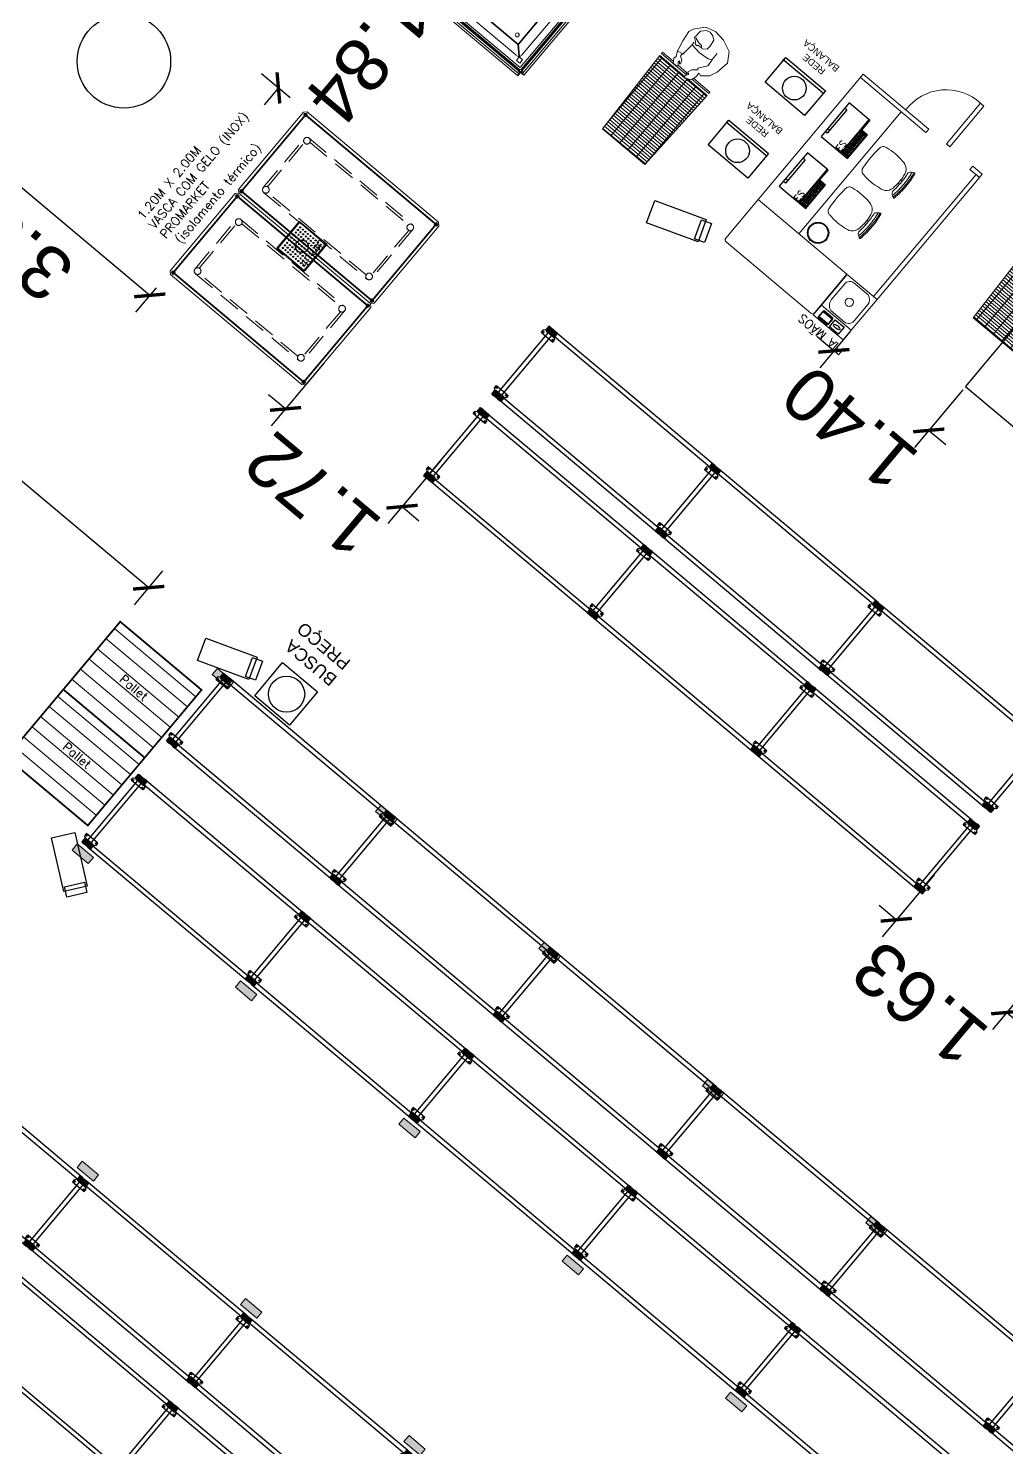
# Model space of a CAD drawing. Header units: metres. Extents: x 822482 to 822767, y 9662202 to 9662512.
# Drawn here: x 822646.23 to 822657.28, y 9662423.04 to 9662439.08 of the extents above; entities that cross this region are included whole.
import ezdxf
from ezdxf.enums import TextEntityAlignment as Align

# ---------------------------------------------------------------- set-up
doc = ezdxf.new("R2010")
doc.units = ezdxf.units.M
doc.linetypes.add('20006_ARQ_1000_3PV$0$CACHE', pattern=[0.375, 0.25, -0.125])
doc.linetypes.add('20006_ARQ_1000_3PV$0$CRF-EPL-L-ARQ-PE-BASE TÉRREO-R08$0$XREF - Ampliações.$0$PA-VAL-BASE-TER$0$HIDDEN', pattern=[9.525, 6.35, -3.175])
for name, color, linetype, lineweight in [('#ARQ_MOB', 250, 'Continuous', 0), ('20006_ARQ_1400_3PV$0$ELETRICA', 130, 'Continuous', 0), ('20006_ARQ_1400_3PV$0$I-PONTO-ELE', 114, 'Continuous', 0), ('ARQ_NE_MOBILIÁRIOS', 251, 'Continuous', 0), ('ARQ_NE_PORTAPALLETS', 251, 'Continuous', 0)]:
    doc.layers.add(name, color=color, linetype=linetype, lineweight=lineweight)
for name, color, linetype in [('#ARQ_TEXTO', 8, 'Continuous'), ('20006_ARQ_1000_3PV$0$ARQ-SAN', 9, 'Continuous'), ('APRESENTAÇÃO PRÓMARKET', 7, 'Continuous'), ('ARQ_NE_EQUIPAMENTOS', 7, 'Continuous'), ('wbc_gond_planta', 7, 'Continuous')]:
    doc.layers.add(name, color=color, linetype=linetype)
doc.layers.add('ARQ_NE_COTAS', color=7, linetype='Continuous', true_color=0x000000)
doc.layers.add('ARQ_NE_GRELHAS', color=7, linetype='Continuous', true_color=0x0032c7)
doc.styles.add('20006_ARQ_1400_3PV$0$ROMANS', font='romans.shx')
doc.styles.add('Arial', font='arial.ttf', dxfattribs={"height": 0.6})
doc.styles.add('ROMANS', font='romans', dxfattribs={"height": 0.2})
doc.styles.get("Standard").update_dxf_attribs({"font": 'arial.ttf'})
doc.dimstyles.new('1-300', dxfattribs={"dimtxt": 0.6, "dimasz": 0.25, "dimexe": 0.25, "dimexo": 0.25, "dimgap": 0.25, "dimtad": 1, "dimzin": 4, "dimdsep": 46, "dimtxsty": 'Arial', "dimblk": 'ARCHTICK', "dimcen": 0.25, "dimclrd": 256, "dimclre": 256, "dimclrt": 256, "dimadec": 0, "dimazin": 0, "dimtfac": 0.066667, "dimtix": 1, "dimtofl": 0, "dimtmove": 0, "dimatfit": 3, "dimldrblk": 'ARCHTICK', "dimfxl": 0.25, "dimtvp": 1, "dimtolj": 1, "dimtzin": 0, "dimarcsym": 0})

# ---------------------------------------------------------------- blocks, each defined once
blk = doc.blocks.new('100100T11R230100')
at = {"layer": 'wbc_gond_planta'}
for points in [[(3, -1), (3, 0), (0, 0), (0, -6), (11, -6), (11, 0), (8, 0), (8, -1)], [(244, -1), (244, 0), (241, 0), (241, -6), (252, -6), (252, 0), (249, 0), (249, -1)], [(8, -99), (8, -100), (11, -100), (11, -94), (0, -94), (0, -100), (3, -100), (3, -99)], [(249, -99), (249, -100), (252, -100), (252, -94), (241, -94), (241, -100), (244, -100), (244, -99)]]:
    blk.add_hatch(color=8, dxfattribs=at).paths.add_polyline_path(points)
at = {"layer": 'wbc_gond_planta', "color": 8, "linetype": 'Continuous'}
for p, q in [((-1, 0), (12, 0)), ((-1, -6), (-1, 0)), ((12, 0), (12, -6)), ((240, 0), (253, 0)), ((240, -6), (240, 0)), ((253, 0), (253, -6)), ((-3.1, -7.2), (-1, -6)), ((-3.1, -10.7), (-3.1, -7.2)), ((14.1, -10.7), (-3.1, -10.7)), ((12, -6), (14.1, -7.2)), ((14.1, -7.2), (14.1, -10.7)), ((237.9, -7.2), (240, -6)), ((237.9, -10.7), (237.9, -7.2)), ((255.1, -10.7), (237.9, -10.7)), ((253, -6), (255.1, -7.2)), ((255.1, -7.2), (255.1, -10.7)), ((14.1, -89.3), (-3.1, -89.3)), ((-3.1, -89.3), (-3.1, -92.8)), ((-3.1, -92.8), (-1, -94)), ((-1, -94), (-1, -100)), ((12, -94), (14.1, -92.8)), ((12, -100), (12, -94)), ((14.1, -92.8), (14.1, -89.3)), ((255.1, -89.3), (237.9, -89.3)), ((237.9, -89.3), (237.9, -92.8)), ((237.9, -92.8), (240, -94)), ((240, -94), (240, -100)), ((253, -94), (255.1, -92.8)), ((253, -100), (253, -94)), ((255.1, -92.8), (255.1, -89.3)), ((-1, -100), (12, -100)), ((240, -100), (253, -100))]:
    blk.add_line(p, q, dxfattribs=at)
at = {"layer": 'wbc_gond_planta', "color": 8}
for p, q in [((3, 0), (0, 0)), ((0, 0), (0, -6)), ((3, -1), (3, 0)), ((8, 0), (8, -1)), ((8, 0), (11, 0)), ((11, 0), (241, 0)), ((11, 0), (11, -6)), ((244, 0), (241, 0)), ((241, 0), (241, -6)), ((244, -1), (244, 0)), ((249, 0), (249, -1)), ((249, 0), (252, 0)), ((252, 0), (252, -6)), ((11, -6), (0, -6)), ((8, -1), (3, -1)), ((3, -94), (3, -6)), ((8, -94), (8, -6)), ((11, -5), (241, -5)), ((252, -6), (241, -6)), ((249, -1), (244, -1)), ((244, -94), (244, -6)), ((249, -94), (249, -6)), ((0, -100), (0, -94)), ((11, -94), (0, -94)), ((11, -100), (11, -94)), ((11, -95), (241, -95)), ((241, -100), (241, -94)), ((252, -94), (241, -94)), ((252, -100), (252, -94)), ((3, -100), (0, -100)), ((8, -99), (3, -99)), ((3, -99), (3, -100)), ((8, -100), (8, -99)), ((8, -100), (11, -100)), ((11, -100), (241, -100)), ((244, -100), (241, -100)), ((249, -99), (244, -99)), ((244, -99), (244, -100)), ((249, -100), (249, -99)), ((249, -100), (252, -100))]:
    blk.add_line(p, q, dxfattribs=at)
for points in [[(3, -1), (3, 0), (0, 0), (0, -6), (11, -6), (11, 0), (8, 0), (8, -1)], [(244, -1), (244, 0), (241, 0), (241, -6), (252, -6), (252, 0), (249, 0), (249, -1)], [(8, -99), (8, -100), (11, -100), (11, -94), (0, -94), (0, -100), (3, -100), (3, -99)], [(249, -99), (249, -100), (252, -100), (252, -94), (241, -94), (241, -100), (244, -100), (244, -99)]]:
    blk.add_lwpolyline(points, close=True, dxfattribs=at)
for centre in [(-1.4, -9), (12.4, -9), (239.6, -9), (253.4, -9), (-1.4, -91), (12.4, -91), (239.6, -91), (253.4, -91)]:
    blk.add_circle(centre, 0.7, dxfattribs=at)
blk = doc.blocks.new('protetor')
blk.add_hatch(color=8).paths.add_polyline_path([(-3.5, -5), (-3.5, -14), (20.5, -14), (20.5, -5)])
at = {"color": 8}
blk.add_lwpolyline([(-3.5, -5), (-3.5, -14), (20.5, -14), (20.5, -5)], close=True, dxfattribs=at)
blk = doc.blocks.new('Pallet')
at = {"layer": '20006_ARQ_1400_3PV$0$ELETRICA', "true_color": 0xe3e3e3}
h = blk.add_hatch(dxfattribs=at)
h.set_pattern_fill('ANGLE', color=254, scale=100, angle=270)
h.set_pattern_definition([(270, (-6260213.56, 2250736.6), (698.5, -1e-13), [508, -190.5]), (0, (-6260213.56, 2250736.6), (2e-13, 698.5), [508, -190.5])])
h.paths.add_polyline_path([(38752, -4411.7), (38752, -4291.7), (38632, -4291.7), (38632, -4411.7)])
at = {"layer": '#ARQ_MOB', "transparency": 33554687, "const_width": 2}
blk.add_lwpolyline([(38575.3, -4328.3), (38455.3, -4328.3), (38455.3, -4428.3), (38575.3, -4428.3)], close=True, dxfattribs=at)
for points in [[(38575.3, -4328.3), (38455.3, -4328.3), (38455.3, -4328.3), (38575.3, -4328.3), (38575.3, -4330.8)], [(38575.3, -4338.3), (38455.3, -4338.3), (38455.3, -4353.3), (38575.3, -4353.3), (38575.3, -4338.3)], [(38575.3, -4353.3), (38455.3, -4353.3), (38455.3, -4368.3), (38575.3, -4368.3), (38575.3, -4353.3)], [(38575.3, -4368.3), (38455.3, -4368.3), (38455.3, -4383.3), (38575.3, -4383.3), (38575.3, -4368.3)], [(38575.3, -4383.3), (38455.3, -4383.3), (38455.3, -4398.3), (38575.3, -4398.3), (38575.3, -4383.3)], [(38575.3, -4398.3), (38455.3, -4398.3), (38455.3, -4413.3), (38575.3, -4413.3), (38575.3, -4398.3)], [(38575.3, -4413.3), (38455.3, -4413.3), (38455.3, -4428.3), (38575.3, -4428.3), (38575.3, -4413.3)]]:
    blk.add_lwpolyline(points)
at = {"layer": '#ARQ_TEXTO', "insert": (38515, -4375.5), "char_height": 10, "width": 346, "attachment_point": 5, "style": 'ROMANS'}
blk.add_mtext('Pallet', dxfattribs=at)
blk = doc.blocks.new('20006_ARQ_1400_3PV$0$20006_ARQ_1400_3PV$0$CRF-PINHE-BASE-HIPERMERCADO-(2SUBSOLO)-LAY$0$A$C23750C89')
at = {"transparency": 33554687}
h = blk.add_hatch(dxfattribs=at)
h.set_pattern_fill('GRATE', color=256, angle=180, style=0)
h.set_pattern_definition([(180, (1420.650476, 675.926916), (-4e-18, -0.03125), []), (270, (1420.65048, 675.92692), (0.125, -2e-17), [])])
h.paths.add_polyline_path([(0.7, 1.051), (0.408, 1.051), (0.383, 1.039), (0.366, 1.051), (0, 1.051), (0.038, 0), (0.662, 0)])
for p, q in [((0.188, 1.629), (0.097, 1.523)), ((0.307, 1.663), (0.188, 1.629)), ((0.44, 1.645), (0.307, 1.663)), ((0.571, 1.591), (0.44, 1.645)), ((0.097, 1.523), (0.077, 1.471)), ((0.077, 1.471), (0.091, 1.346)), ((0.644, 1.477), (0.571, 1.591)), ((0.618, 1.325), (0.644, 1.477)), ((0.091, 1.346), (0.114, 1.25)), ((0.195, 1.262), (0.202, 1.38)), ((0.202, 1.38), (0.325, 1.362)), ((0.325, 1.362), (0.445, 1.375)), ((0.493, 1.311), (0.421, 1.217)), ((0.445, 1.375), (0.484, 1.396)), ((0.484, 1.396), (0.493, 1.311)), ((0.577, 1.236), (0.618, 1.325)), ((0.114, 1.25), (0.119, 1.219)), ((0.119, 1.219), (0.149, 1.163)), ((0.149, 1.163), (0.139, 1.131)), ((0.139, 1.131), (0.17, 1.082)), ((0.18, 1.231), (0.192, 1.232)), ((0.185, 1.198), (0.18, 1.231)), ((0.223, 1.171), (0.185, 1.198)), ((0.189, 1.261), (0.195, 1.262)), ((0.192, 1.232), (0.189, 1.261)), ((0.205, 1.128), (0.21, 1.149)), ((0.231, 1.098), (0.205, 1.128)), ((0.21, 1.149), (0.231, 1.124)), ((0.242, 1.13), (0.223, 1.171)), ((0.231, 1.124), (0.242, 1.13)), ((0.384, 1.16), (0.353, 1.093)), ((0.433, 1.204), (0.384, 1.16)), ((0.421, 1.217), (0.433, 1.204)), ((0.447, 1.069), (0.467, 1.125)), ((0.467, 1.125), (0.471, 1.185)), ((0.471, 1.185), (0.5, 1.17)), ((0.5, 1.17), (0.577, 1.236)), ((0, 1.08), (0, 1.1)), ((0.159, 1.1), (0, 1.1)), ((0.004, 1.1), (0, 1.1)), ((0.377, 1.08), (0, 1.08)), ((0, 1.051), (0.038, 0)), ((0.366, 1.051), (0, 1.051)), ((0.17, 1.082), (0.221, 1.084)), ((0.221, 1.084), (0.231, 1.098)), ((0.356, 1.1), (0.229, 1.1)), ((0.353, 1.093), (0.366, 1.088)), ((0.386, 1.095), (0.362, 1.054)), ((0.362, 1.054), (0.383, 1.039)), ((0.366, 1.088), (0.375, 1.112)), ((0.383, 1.1), (0.371, 1.1)), ((0.375, 1.112), (0.386, 1.095)), ((0.383, 1.039), (0.447, 1.069)), ((0.7, 1.051), (0.408, 1.051)), ((0.7, 1.08), (0.451, 1.08)), ((0.7, 1.1), (0.458, 1.1)), ((0.7, 1.051), (0.662, 0)), ((0.7, 1.08), (0.7, 1.1)), ((0.662, 0), (0.038, 0)), ((0.356, 0), (0.229, 0))]:
    blk.add_line(p, q, dxfattribs=at)
for points in [[(0.183, 1.467), (0.245, 1.445), (0.29, 1.44), (0.301, 1.426), (0.317, 1.414), (0.364, 1.452), (0.368, 1.497), (0.357, 1.575), (0.318, 1.608), (0.268, 1.619), (0.221, 1.608), (0.177, 1.557), (0.17, 1.462), (0.206, 1.433), (0.221, 1.41), (0.246, 1.404), (0.262, 1.421), (0.296, 1.419)], [(0.483, 1.397), (0.482, 1.484)], [(0.204, 1.381), (0.199, 1.414)], [(0.18, 1.231), (0.116, 1.217)]]:
    blk.add_lwpolyline(points, dxfattribs=at)
blk = doc.blocks.new('*U478')
at = {"layer": 'APRESENTAÇÃO PRÓMARKET', "color": 8}
blk.add_lwpolyline([(300, 55), (300, 75), (-300, 75), (-300, 55), (-300, -55), (-300, -75), (300, -75), (300, -55)], close=True, dxfattribs=at)
at = {"layer": 'APRESENTAÇÃO PRÓMARKET', "color": 8, "const_width": 2.27}
for points in [[(-180, 72), (-180, 12.5)], [(-140, 72), (-140, 12.5)], [(-100, 72), (-100, 12.5)], [(-50, 71.5), (-50, 12.5)], [(50, 72), (50, 12.5)], [(100, 72), (100, 12.5)], [(140, 72), (140, 12.5)], [(-180, -12.5), (-180, -72)], [(-140, -12.5), (-140, -72)], [(-100, -12.5), (-100, -72)], [(-50, -12.5), (-50, -72)], [(50, -12.5), (50, -72)], [(100, -12.5), (100, -72)], [(140, -12.5), (140, -72)]]:
    blk.add_lwpolyline(points, dxfattribs=at)
blk = doc.blocks.new('20006_ARQ_1000_3PV$0$GRELHA 40x40 (BARRA CHATA)')
for points in [[(6.709, -10.21), (7.109, -10.21), (7.109, -10.61), (6.709, -10.61)], [(7.103, -10.604), (6.716, -10.604), (6.716, -10.216), (7.103, -10.216)]]:
    blk.add_lwpolyline(points, close=True)
for centre in [(6.757, -10.258), (6.795, -10.258), (6.833, -10.258), (6.871, -10.258), (6.909, -10.258), (6.947, -10.258), (6.985, -10.258), (7.023, -10.258), (7.062, -10.258), (6.757, -10.296), (6.757, -10.334), (6.757, -10.372), (6.757, -10.41), (6.795, -10.296), (6.795, -10.334), (6.795, -10.372), (6.795, -10.41), (6.833, -10.296), (6.833, -10.334), (6.833, -10.372), (6.833, -10.41), (6.871, -10.296), (6.871, -10.334), (6.871, -10.372), (6.871, -10.41), (6.909, -10.296), (6.909, -10.334), (6.909, -10.372), (6.909, -10.41), (6.947, -10.296), (6.947, -10.334), (6.947, -10.372), (6.947, -10.41), (6.985, -10.296), (6.985, -10.334), (6.985, -10.372), (6.985, -10.41), (7.023, -10.296), (7.023, -10.334), (7.023, -10.372), (7.023, -10.41), (7.062, -10.296), (7.062, -10.334), (7.062, -10.372), (7.062, -10.41), (6.757, -10.448), (6.757, -10.486), (6.757, -10.524), (6.757, -10.562), (6.795, -10.448), (6.795, -10.486), (6.795, -10.524), (6.795, -10.562), (6.833, -10.448), (6.833, -10.486), (6.833, -10.524), (6.833, -10.562), (6.871, -10.448), (6.871, -10.486), (6.871, -10.524), (6.871, -10.562), (6.909, -10.448), (6.909, -10.486), (6.909, -10.524), (6.909, -10.562), (6.947, -10.448), (6.947, -10.486), (6.947, -10.524), (6.947, -10.562), (6.985, -10.448), (6.985, -10.486), (6.985, -10.524), (6.985, -10.562), (7.023, -10.448), (7.023, -10.486), (7.023, -10.524), (7.023, -10.562), (7.062, -10.448), (7.062, -10.486), (7.062, -10.524), (7.062, -10.562)]:
    blk.add_circle(centre, 0.00619)
at = {"linetype": '20006_ARQ_1000_3PV$0$CRF-EPL-L-ARQ-PE-BASE TÉRREO-R08$0$XREF - Ampliações.$0$PA-VAL-BASE-TER$0$HIDDEN', "ltscale": 0.5}
blk.add_circle((6.909, -10.41), 0.0714, dxfattribs=at)
blk = doc.blocks.new('MESA ROTISERRIE')
at = {"layer": '#ARQ_MOB', "transparency": 33554687, "elevation": 1469801.824}
for points in [[(128.148, 227.332), (128.148, 227.326), (128.197, 227.326), (128.197, 227.332)], [(128.149, 227.326), (128.149, 226.153), (128.172, 226.153), (128.172, 227.326)], [(128.19, 227.302), (128.197, 227.302), (128.197, 227.326), (128.19, 227.326)], [(128.197, 227.381), (128.203, 227.381), (128.203, 227.332), (128.197, 227.332)], [(128.197, 227.332), (129.382, 227.332), (129.382, 226.147), (128.197, 226.147)], [(128.203, 227.38), (129.375, 227.38), (129.375, 227.356), (128.203, 227.356)], [(128.227, 227.339), (128.227, 227.332), (128.203, 227.332), (128.203, 227.339)], [(128.237, 227.292), (129.342, 227.292), (129.342, 226.187), (128.237, 226.187)], [(129.351, 227.339), (129.351, 227.332), (129.375, 227.332), (129.375, 227.339)], [(129.382, 227.381), (129.375, 227.381), (129.375, 227.332), (129.382, 227.332)], [(129.43, 227.332), (129.43, 227.326), (129.382, 227.326), (129.382, 227.332)], [(129.388, 227.302), (129.382, 227.302), (129.382, 227.326), (129.388, 227.326)], [(129.429, 226.153), (129.429, 227.326), (129.406, 227.326), (129.406, 226.153)], [(128.424, 227.107), (129.157, 227.107), (129.157, 226.374), (128.424, 226.374)], [(128.789, 226.789), (128.839, 226.74), (128.789, 226.69), (128.74, 226.74)], [(128.19, 226.178), (128.197, 226.178), (128.197, 226.153), (128.19, 226.153)], [(128.272, 226.222), (128.322, 226.222), (128.322, 226.272), (128.272, 226.272)], [(129.307, 226.222), (129.257, 226.222), (129.257, 226.272), (129.307, 226.272)], [(129.388, 226.178), (129.382, 226.178), (129.382, 226.153), (129.388, 226.153)], [(128.148, 226.147), (128.148, 226.153), (128.197, 226.153), (128.197, 226.147)], [(128.197, 226.099), (128.203, 226.099), (128.203, 226.147), (128.197, 226.147)], [(128.227, 226.141), (128.227, 226.147), (128.203, 226.147), (128.203, 226.141)], [(128.203, 226.1), (129.375, 226.1), (129.375, 226.123), (128.203, 226.123)], [(129.351, 226.141), (129.351, 226.147), (129.375, 226.147), (129.375, 226.141)], [(129.382, 226.099), (129.375, 226.099), (129.375, 226.147), (129.382, 226.147)], [(129.43, 226.147), (129.43, 226.153), (129.382, 226.153), (129.382, 226.147)]]:
    blk.add_lwpolyline(points, close=True, dxfattribs=at)
for points in [[(128.224, 227.317, 1), (128.199, 227.317, 1)], [(129.354, 227.317, -1), (129.379, 227.317, -1)], [(128.324, 226.28, -0.421845), (128.32, 226.281, -0.075976), (128.318, 226.286, -0.065799), (128.314, 226.318), (128.314, 227.163, -0.065799), (128.318, 227.196, -0.075976), (128.32, 227.201, -0.477), (128.325, 227.201), (128.419, 227.107), (128.419, 226.74), (128.419, 226.374)], [(129.251, 227.207, 0.421845), (129.25, 227.211, 0.075976), (129.245, 227.213, 0.065799), (129.213, 227.217), (128.368, 227.217, 0.065799), (128.335, 227.213, 0.075976), (128.33, 227.211, 0.477), (128.33, 227.206), (128.424, 227.112), (128.791, 227.112), (129.157, 227.112)], [(129.256, 227.201, -0.421845), (129.26, 227.201, -0.075976), (129.262, 227.196, -0.065799), (129.267, 227.163), (129.267, 226.318, -0.065799), (129.262, 226.286, -0.075976), (129.26, 226.281, -0.477), (129.256, 226.281), (129.162, 226.374), (129.162, 226.742), (129.162, 227.107)], [(128.33, 226.275, 0.421845), (128.33, 226.271, 0.075976), (128.335, 226.269, 0.065799), (128.368, 226.264), (129.213, 226.264, 0.065799), (129.245, 226.269, 0.075976), (129.25, 226.271, 0.477), (129.25, 226.275), (129.157, 226.369), (128.789, 226.369), (128.424, 226.369)], [(128.224, 226.162, -1), (128.199, 226.162, -1)], [(129.354, 226.162, 1), (129.379, 226.162, 1)]]:
    blk.add_lwpolyline(points, format="xyb", close=True, dxfattribs=at)
at = {"layer": '#ARQ_MOB', "transparency": 33554687, "const_width": 0.02, "elevation": 1469801.824}
for points in [[(128.212, 227.301), (128.212, 226.178)], [(128.228, 227.317), (129.351, 227.317)], [(129.367, 226.178), (129.367, 227.301)], [(129.35, 226.162), (128.227, 226.162)]]:
    blk.add_lwpolyline(points, dxfattribs=at)
at = {"layer": '#ARQ_MOB', "transparency": 33554687, "elevation": 1469801.824}
for points in [[(128.327, 227.202, -0.239273), (128.33, 227.201), (128.424, 227.107), (128.424, 226.74), (128.424, 226.374), (128.33, 226.28, -0.175841), (128.328, 226.28), (128.322, 226.28)], [(128.329, 227.204, 0.239273), (128.33, 227.201), (128.424, 227.107), (128.791, 227.107), (129.157, 227.107), (129.251, 227.201, 0.175841), (129.251, 227.203), (129.251, 227.209)], [(129.253, 226.28, -0.239273), (129.25, 226.281), (129.157, 226.374), (129.157, 226.742), (129.157, 227.107), (129.251, 227.201, -0.175841), (129.253, 227.202), (129.258, 227.202)], [(129.251, 226.278, 0.239273), (129.25, 226.281), (129.157, 226.374), (128.789, 226.374), (128.424, 226.374), (128.33, 226.28, 0.175841), (128.329, 226.278), (128.329, 226.273)]]:
    blk.add_lwpolyline(points, format="xyb", dxfattribs=at)
for points in [[(128.419, 227.107), (128.424, 227.107)], [(128.424, 227.112), (128.424, 227.107)], [(129.157, 227.112), (129.157, 227.107)], [(129.157, 227.107), (129.162, 227.107)], [(128.419, 226.374), (128.424, 226.374)], [(128.424, 226.369), (128.424, 226.374)], [(129.162, 226.374), (129.157, 226.374)], [(129.157, 226.369), (129.157, 226.374)]]:
    blk.add_lwpolyline(points, dxfattribs=at)
at = {"layer": '#ARQ_MOB', "transparency": 33554687}
for centre in [(128.499, 227.03, 1469801.824), (128.789, 227.034, 1469801.824), (129.083, 227.03, 1469801.824), (128.499, 226.74, 1469801.824), (129.083, 226.74, 1469801.824), (128.499, 226.45, 1469801.824), (128.789, 226.45, 1469801.824), (129.083, 226.45, 1469801.824)]:
    blk.add_circle(centre, 0.0225, dxfattribs=at)
blk = doc.blocks.new('vasca de gelo')
at = {"layer": '#ARQ_MOB', "transparency": 33554687}
h = blk.add_hatch(color=256, dxfattribs=at)
h.dxf.hatch_style = 1
edge = h.paths.add_edge_path()
edge.add_arc((131.485, 232.064), 0.02, 90, 450)
h = blk.add_hatch(color=256, dxfattribs=at)
h.dxf.hatch_style = 1
edge = h.paths.add_edge_path()
edge.add_arc((132.611, 232.064), 0.02, 90, 450)
h = blk.add_hatch(color=256, dxfattribs=at)
h.dxf.hatch_style = 1
edge = h.paths.add_edge_path()
edge.add_arc((131.485, 230.139), 0.02, 90, 450)
h = blk.add_hatch(color=256, dxfattribs=at)
h.dxf.hatch_style = 1
edge = h.paths.add_edge_path()
edge.add_arc((132.611, 230.139), 0.02, 90, 450)
at = {"layer": '#ARQ_MOB', "transparency": 33554687, "elevation": 1469801.824}
blk.add_lwpolyline([(131.448, 230.132), (131.448, 232.072), (131.478, 232.102), (132.618, 232.102), (132.648, 232.072), (132.648, 230.132), (132.618, 230.102), (131.478, 230.102)], close=True, dxfattribs=at)
at = {"layer": '#ARQ_MOB', "transparency": 33554687, "const_width": 0.02, "elevation": 1469801.824}
blk.add_lwpolyline([(131.485, 232.064), (132.611, 232.064), (132.611, 230.139), (131.485, 230.139)], close=True, dxfattribs=at)
at = {"layer": '#ARQ_MOB', "linetype": '20006_ARQ_1000_3PV$0$CACHE', "transparency": 33554687, "elevation": 1469801.824}
for points in [[(131.636, 231.864), (131.636, 230.34)], [(131.666, 230.377), (131.666, 231.826)], [(131.675, 231.902), (132.398, 231.902)], [(131.712, 231.872), (132.361, 231.872)], [(132.406, 231.826), (132.406, 230.377)], [(132.436, 231.864), (132.436, 230.34)], [(132.361, 230.332), (131.712, 230.332)], [(132.398, 230.302), (131.675, 230.302)]]:
    blk.add_lwpolyline(points, dxfattribs=at)
at = {"layer": '#ARQ_MOB', "transparency": 33554687}
for centre in [(131.485, 232.064, 1469801.824), (132.611, 232.064, 1469801.824), (131.485, 230.139, 1469801.824), (132.611, 230.139, 1469801.824)]:
    blk.add_circle(centre, 0.02, dxfattribs=at)
at = {"layer": '#ARQ_MOB', "linetype": '20006_ARQ_1000_3PV$0$CACHE', "transparency": 33554687}
for centre in [(131.675, 231.864, 1469801.824), (132.398, 231.864, 1469801.824), (131.675, 230.34, 1469801.824), (132.398, 230.34, 1469801.824)]:
    blk.add_circle(centre, 0.0381, dxfattribs=at)
blk = doc.blocks.new('ESTRUTURA INOX 03')
at = {"transparency": 33554687}
for p, q in [((223.871, 283.347, 295153.97), (223.871, 280.003, 295153.97)), ((223.896, 283.372, 295153.97), (226.041, 283.372, 295153.97)), ((223.921, 283.31, 295153.97), (223.921, 280.038, 295153.97)), ((223.933, 283.322, 295153.97), (226.007, 283.322, 295153.97)), ((226.017, 283.31, 295153.97), (226.017, 280.038, 295153.97)), ((226.067, 280.003, 295153.97), (226.067, 283.347, 295153.97)), ((223.896, 279.978, 295153.97), (226.041, 279.978, 295153.97)), ((226.007, 280.028, 295153.97), (223.933, 280.028, 295153.97))]:
    blk.add_line(p, q, dxfattribs=at)
at = {"transparency": 33554687, "elevation": 295153.97}
for points in [[(223.921, 280.038, 0.413385), (223.931, 280.028, -0.413385)], [(226.017, 280.038, -0.413385), (226.007, 280.028, 0.413385)]]:
    blk.add_lwpolyline(points, format="xyb", close=True, dxfattribs=at)
at = {"transparency": 33554687}
for centre, radius, start, end in [((223.896, 283.347), 0.045, 33.749, 236.251), ((223.896, 283.347), 0.045, 33.749, 236.251), ((223.896, 283.347, 295153.97), 0.0258, 91.2883, 178.3102), ((223.896, 283.347, 295153.97), 0.045, 303.749, 326.251), ((223.931, 283.312, 295153.97), 0.01, 90.0811, 179.9189), ((223.931, 283.312, 295153.97), 0.01, 90.0811, 179.9189), ((226.042, 283.347), 0.045, 303.749, 146.251), ((226.042, 283.347), 0.045, 303.749, 146.251), ((226.042, 283.347, 295153.97), 0.045, 213.749, 236.251), ((226.007, 283.312, 295153.97), 0.01, 0.0811, 89.9189), ((226.007, 283.312, 295153.97), 0.01, 0.0811, 89.9189), ((226.041, 283.347, 295153.97), 0.0258, 1.6898, 88.7117), ((223.896, 280.003), 0.045, 123.749, 326.251), ((223.896, 280.004, 295153.97), 0.0258, 181.6898, 268.7117), ((223.896, 280.003, 295153.97), 0.045, 33.749, 56.251), ((226.042, 280.003, 295153.97), 0.045, 123.749, 146.251), ((226.042, 280.003), 0.045, 213.749, 56.251), ((226.041, 280.004, 295153.97), 0.0258, 271.2883, 358.3102)]:
    blk.add_arc(centre, radius, start, end, dxfattribs=at)
blk = doc.blocks.new('GRELHAS')
at = {"layer": 'ARQ_NE_GRELHAS', "transparency": 33554687}
blk.add_blockref('20006_ARQ_1000_3PV$0$GRELHA 40x40 (BARRA CHATA)', (721.431, -110.179, -1469801.824), dxfattribs=at)
blk = doc.blocks.new('_ARCHTICK')
at = {"color": 0, "linetype": 'ByBlock', "const_width": 0.15}
blk.add_lwpolyline([(-0.5, -0.5), (0.5, 0.5)], dxfattribs=at)
blk = doc.blocks.new('*D502')
at = {"layer": 'ARQ_NE_COTAS', "lineweight": -2, "transparency": 16777216}
for p, q in [((351.733, -240.095), (351.733, -239.18)), ((353.363, -240.095), (353.363, -239.18)), ((351.733, -239.43), (351.483, -239.43)), ((353.363, -239.43), (353.613, -239.43))]:
    blk.add_line(p, q, dxfattribs=at)
at = {"layer": 'Defpoints', "color": 0, "transparency": 16777216}
for p in [(353.363, -239.43), (351.733, -240.345), (353.363, -240.345)]:
    blk.add_point(p, dxfattribs=at)
at = {"layer": 'ARQ_NE_COTAS', "lineweight": -2, "transparency": 16777216, "xscale": 0.25, "yscale": 0.25, "zscale": 0.25}
blk.add_blockref('_ARCHTICK', (351.733, -239.43), dxfattribs=at)
at = {"layer": 'ARQ_NE_COTAS', "lineweight": -2, "transparency": 16777216, "xscale": 0.25, "yscale": 0.25, "zscale": 0.25, "rotation": 180}
blk.add_blockref('_ARCHTICK', (353.363, -239.43), dxfattribs=at)
at = {"layer": 'ARQ_NE_COTAS', "transparency": 16777216, "insert": (352.548, -238.873), "char_height": 0.6, "attachment_point": 5, "style": 'Arial'}
blk.add_mtext('\\A1;1.63', dxfattribs=at)
blk = doc.blocks.new('*D503')
at = {"layer": 'ARQ_NE_COTAS', "lineweight": -2, "transparency": 16777216}
for p, q in [((360.643, -240.095), (360.643, -239.167)), ((362.362, -240.095), (362.362, -239.167)), ((360.643, -239.417), (360.393, -239.417)), ((362.362, -239.417), (362.612, -239.417))]:
    blk.add_line(p, q, dxfattribs=at)
at = {"layer": 'Defpoints', "color": 0, "transparency": 16777216}
for p in [(362.362, -239.417), (360.643, -240.345), (362.362, -240.345)]:
    blk.add_point(p, dxfattribs=at)
at = {"layer": 'ARQ_NE_COTAS', "lineweight": -2, "transparency": 16777216, "xscale": 0.25, "yscale": 0.25, "zscale": 0.25}
blk.add_blockref('_ARCHTICK', (360.643, -239.417), dxfattribs=at)
at = {"layer": 'ARQ_NE_COTAS', "lineweight": -2, "transparency": 16777216, "xscale": 0.25, "yscale": 0.25, "zscale": 0.25, "rotation": 180}
blk.add_blockref('_ARCHTICK', (362.362, -239.417), dxfattribs=at)
at = {"layer": 'ARQ_NE_COTAS', "transparency": 16777216, "insert": (361.502, -238.866), "char_height": 0.6, "attachment_point": 5, "style": 'Arial'}
blk.add_mtext('\\A1;1.72', dxfattribs=at)
blk = doc.blocks.new('*D504')
at = {"layer": 'ARQ_NE_COTAS', "lineweight": -2, "transparency": 16777216}
for p, q in [((364.362, -239.525), (364.362, -239.164)), ((367.672, -239.525), (367.672, -239.164)), ((364.362, -239.414), (367.672, -239.414))]:
    blk.add_line(p, q, dxfattribs=at)
at = {"layer": 'Defpoints', "color": 0, "transparency": 16777216}
for p in [(367.672, -239.414), (364.362, -239.775), (367.672, -239.775)]:
    blk.add_point(p, dxfattribs=at)
at = {"layer": 'ARQ_NE_COTAS', "lineweight": -2, "transparency": 16777216, "xscale": 0.25, "yscale": 0.25, "zscale": 0.25, "rotation": 180}
blk.add_blockref('_ARCHTICK', (364.362, -239.414), dxfattribs=at)
at = {"layer": 'ARQ_NE_COTAS', "lineweight": -2, "transparency": 16777216, "xscale": 0.25, "yscale": 0.25, "zscale": 0.25}
blk.add_blockref('_ARCHTICK', (367.672, -239.414), dxfattribs=at)
at = {"layer": 'ARQ_NE_COTAS', "transparency": 16777216, "insert": (366.017, -238.858), "char_height": 0.6, "attachment_point": 5, "style": 'Arial'}
blk.add_mtext('\\A1;3.31', dxfattribs=at)
blk = doc.blocks.new('*D505')
at = {"layer": 'ARQ_NE_COTAS', "lineweight": -2, "transparency": 16777216}
for p, q in [((364.755, -242.145), (364.755, -241.895)), ((364.582, -242.145), (365.005, -242.145)), ((364.204, -243.988), (365.005, -243.988)), ((364.755, -243.988), (364.755, -244.238))]:
    blk.add_line(p, q, dxfattribs=at)
at = {"layer": 'Defpoints', "color": 0, "transparency": 16777216}
for p in [(364.332, -242.145), (363.954, -243.988), (364.755, -243.988)]:
    blk.add_point(p, dxfattribs=at)
at = {"layer": 'ARQ_NE_COTAS', "lineweight": -2, "transparency": 16777216, "xscale": 0.25, "yscale": 0.25, "zscale": 0.25}
for p, rotation in [((364.755, -242.145), 270), ((364.755, -243.988), 90)]:
    blk.add_blockref('_ARCHTICK', p, dxfattribs=dict(at, rotation=rotation))
at = {"layer": 'ARQ_NE_COTAS', "transparency": 16777216, "insert": (364.199, -243.066), "char_height": 0.6, "attachment_point": 5, "rotation": 90, "style": 'Arial'}
blk.add_mtext('\\A1;1.84', dxfattribs=at)
blk = doc.blocks.new('*D506')
at = {"layer": 'ARQ_NE_COTAS', "lineweight": -2, "transparency": 16777216}
for p, q in [((356.636, -244.502), (356.636, -243.653)), ((358.035, -244.184), (358.035, -243.653)), ((356.636, -243.903), (356.386, -243.903)), ((358.035, -243.903), (358.285, -243.903))]:
    blk.add_line(p, q, dxfattribs=at)
at = {"layer": 'Defpoints', "color": 0, "transparency": 16777216}
for p in [(356.636, -243.903), (358.035, -244.434, 83500), (356.636, -244.752)]:
    blk.add_point(p, dxfattribs=at)
at = {"layer": 'ARQ_NE_COTAS', "lineweight": -2, "transparency": 16777216, "xscale": 0.25, "yscale": 0.25, "zscale": 0.25}
blk.add_blockref('_ARCHTICK', (356.636, -243.903), dxfattribs=at)
at = {"layer": 'ARQ_NE_COTAS', "lineweight": -2, "transparency": 16777216, "xscale": 0.25, "yscale": 0.25, "zscale": 0.25, "rotation": 180}
blk.add_blockref('_ARCHTICK', (358.035, -243.903), dxfattribs=at)
at = {"layer": 'ARQ_NE_COTAS', "transparency": 16777216, "insert": (357.336, -243.347), "char_height": 0.6, "attachment_point": 5, "style": 'Arial'}
blk.add_mtext('\\A1;1.40', dxfattribs=at)
blk = doc.blocks.new('*D507')
at = {"layer": 'ARQ_NE_COTAS', "lineweight": -2, "transparency": 16777216}
for p, q in [((362.248, -236.624), (362.248, -237.125)), ((367.668, -236.624), (367.668, -237.125)), ((362.248, -236.875), (367.668, -236.875))]:
    blk.add_line(p, q, dxfattribs=at)
at = {"layer": 'Defpoints', "color": 0, "transparency": 16777216}
for p in [(362.248, -236.374), (367.668, -236.374), (367.668, -236.875)]:
    blk.add_point(p, dxfattribs=at)
at = {"layer": 'ARQ_NE_COTAS', "lineweight": -2, "transparency": 16777216, "xscale": 0.25, "yscale": 0.25, "zscale": 0.25, "rotation": 180}
blk.add_blockref('_ARCHTICK', (362.248, -236.875), dxfattribs=at)
at = {"layer": 'ARQ_NE_COTAS', "lineweight": -2, "transparency": 16777216, "xscale": 0.25, "yscale": 0.25, "zscale": 0.25}
blk.add_blockref('_ARCHTICK', (367.668, -236.875), dxfattribs=at)
at = {"layer": 'ARQ_NE_COTAS', "transparency": 16777216, "insert": (364.958, -236.319), "char_height": 0.6, "attachment_point": 5, "style": 'Arial'}
blk.add_mtext('\\A1;5.42', dxfattribs=at)
blk = doc.blocks.new('papeleira de sobrepor')
at = {"layer": '20006_ARQ_1000_3PV$0$ARQ-SAN', "lineweight": 30}
blk.add_lwpolyline([(58767.8, -8989.9), (58780.8, -8989.9), (58780.8, -9000.2), (58767.8, -9000.2)], close=True, dxfattribs=at)
blk.add_ellipse((58774.3, -8995), major_axis=(-4.5, 0), ratio=0.355414, dxfattribs=at)
blk = doc.blocks.new('20006_ARQ_1400_3PV$0$CADEIRA')
for p, q in [((-1114.172, -321.17), (-1114.172, -321.15)), ((-1114.125, -321.17), (-1114.125, -321.15))]:
    blk.add_line(p, q)
blk.add_lwpolyline([(-1114.229, -321.143, -0.414214), (-1114.349, -321.023, -0.089611), (-1114.349, -320.793, -0.414214), (-1114.289, -320.733, -0.04626), (-1114.009, -320.733, -0.414214), (-1113.949, -320.793, -0.089611), (-1113.949, -321.023, -0.414214), (-1114.069, -321.143, -0.088566)], format="xyb", close=True)
for points in [[(-1114.139, -321.225, 0.053278), (-1113.973, -321.21, -1.041839), (-1113.97, -321.224, -0.05325), (-1114.139, -321.24, -0.047646), (-1114.328, -321.224, -1.041839), (-1114.325, -321.21, 0.047578), (-1114.139, -321.225)], [(-1113.97, -321.21, 0.271734), (-1113.979, -321.191, -0.053337), (-1114.138, -321.205, -0.047695), (-1114.319, -321.191, 0.271734), (-1114.327, -321.21)], [(-1113.979, -321.191, 0.189609), (-1114.006, -321.164, 0.221082), (-1114.014, -321.161, -0.044762), (-1114.137, -321.17), (-1114.14, -321.17, -0.038554), (-1114.284, -321.161, 0.221082), (-1114.292, -321.164, 0.189609), (-1114.319, -321.191)]]:
    blk.add_lwpolyline(points, format="xyb")
blk = doc.blocks.new('20006_ARQ_1400_3PV$0$ILV-014')
at = {"color": 0}
blk.add_lwpolyline([(0, 0.44), (0.455, 0.44), (0.455, 0), (0, 0)], close=True, dxfattribs=at)
blk.add_lwpolyline([(0.022, 0.32), (0.022, 0.121, 0.464346), (0.114, 0.043), (0.342, 0.043, 0.337648), (0.43, 0.11), (0.43, 0.321, 0.435718), (0.354, 0.392), (0.118, 0.392, 0.317535), (0.022, 0.32, 1.395828)], format="xyb", dxfattribs=at)
blk.add_circle((0.228, 0.22), 0.0471, dxfattribs=at)
blk = doc.blocks.new('higienizador de maos')
at = {"layer": '20006_ARQ_1000_3PV$0$ARQ-SAN', "lineweight": 30}
blk.add_lwpolyline([(58751.2, -9000.2), (58751.2, -8989.9), (58764.2, -8989.9, -0.414214), (58764.7, -8990.4), (58764.7, -8999.7, -0.414214), (58764.2, -9000.2)], format="xyb", close=True, dxfattribs=at)
blk.add_lwpolyline([(58751.2, -8998.8), (58751.2, -8991.2), (58764.7, -8991.2), (58764.7, -8998.8)], close=True, dxfattribs=at)
blk = doc.blocks.new('lixeira esxritorio')
at = {"layer": '20006_ARQ_1000_3PV$0$ARQ-SAN'}
for radius in [12, 11.3]:
    blk.add_circle((59684, -4692), radius, dxfattribs=at)
blk = doc.blocks.new('20006_ARQ_1400_3PV$0$B-025')
at = {"color": 0, "linetype": 'ByBlock'}
for p, q in [((0.495, 0), (0, 0)), ((0, 0), (0, -0.39)), ((0.495, -0.29), (0.495, 0)), ((0.418, -0.03), (0.072, -0.03)), ((0, -0.39), (0.35, -0.39))]:
    blk.add_line(p, q, dxfattribs=at)
for points in [[(0.072, -0.03), (0.072, 0)], [(0.112, -0.03), (0.112, 0)], [(0.418, -0.03), (0.418, 0)], [(0.35, -0.29), (0, -0.29)], [(0.03, -0.382), (0.03, -0.3)], [(0.051, -0.382), (0.051, -0.3)], [(0.071, -0.382), (0.071, -0.3)], [(0.092, -0.382), (0.092, -0.3)], [(0.113, -0.382), (0.113, -0.3)], [(0.133, -0.382), (0.133, -0.3)], [(0.154, -0.382), (0.154, -0.3)], [(0.174, -0.382), (0.174, -0.3)], [(0.195, -0.382), (0.195, -0.3)], [(0.216, -0.382), (0.216, -0.3)], [(0.236, -0.382), (0.236, -0.3)], [(0.257, -0.382), (0.257, -0.3)], [(0.277, -0.382), (0.277, -0.3)], [(0.298, -0.382), (0.298, -0.3)], [(0.319, -0.382), (0.319, -0.3)], [(0.495, -0.29), (0.35, -0.29), (0.35, -0.39)], [(0.35, -0.306), (0.495, -0.306), (0.495, -0.29)], [(0.373, -0.298), (0.469, -0.298)], [(0.013, -0.321), (0.337, -0.321)], [(0.013, -0.34), (0.337, -0.34)], [(0.013, -0.359), (0.337, -0.359)]]:
    blk.add_lwpolyline(points, dxfattribs=at)
blk.add_lwpolyline([(0.013, -0.3), (0.337, -0.3), (0.337, -0.382), (0.013, -0.382)], close=True, dxfattribs=at)
at = {"layer": '20006_ARQ_1400_3PV$0$I-PONTO-ELE', "style": '20006_ARQ_1400_3PV$0$ROMANS'}
blk.add_text('ES', height=0.075, dxfattribs=at).set_placement((-0.001, -0.28))
blk = doc.blocks.new('A$C8f1b9c42')
at = {"layer": 'ARQ_NE_MOBILIÁRIOS', "transparency": 33554687}
for p, q in [((359.79, -244.092, 83500), (359.79, -246.512, 83500)), ((358.174, -246.462), (358.174, -246.512, 83500)), ((358.824, -246.462), (358.824, -246.512, 83500)), ((358.513, -247.112, -83500), (358.563, -247.112, -83500))]:
    blk.add_line(p, q, dxfattribs=at)
blk.add_lwpolyline([(358.035, -244.207), (358.475, -244.207), (358.475, -244.065), (358.035, -244.065)], close=True, dxfattribs=at)
at = {"layer": 'ARQ_NE_MOBILIÁRIOS', "transparency": 33554687, "elevation": 83500}
blk.add_lwpolyline([(359.79, -244.662), (358.479, -244.662), (358.479, -244.092, -0.414214), (358.509, -244.062), (359.76, -244.062, -0.414214), (359.79, -244.092)], format="xyb", dxfattribs=at)
at = {"layer": 'ARQ_NE_MOBILIÁRIOS', "transparency": 33554687}
blk.add_lwpolyline([(358.035, -246.462), (358.035, -244.662), (358.085, -244.662), (358.085, -246.462), (358.035, -246.462)], dxfattribs=at)
for points, elevation in [([(359.19, -246.462), (359.19, -244.662)], 83500), ([(358.174, -246.512), (358.034, -246.512), (358.034, -246.462), (358.174, -246.462)], 83500), ([(358.513, -246.512), (358.513, -247.112)], -83500), ([(358.563, -247.112), (358.563, -246.512), (358.513, -246.512)], -83500), ([(358.824, -246.462), (359.79, -246.462)], 83500), ([(359.79, -246.512), (358.824, -246.512)], 83500)]:
    blk.add_lwpolyline(points, dxfattribs=dict(at, elevation=elevation))
blk.add_arc((358.591, -246.54, -83500), 0.573, 267.1987, 2.8013, dxfattribs=at)
at = {"layer": 'ARQ_NE_EQUIPAMENTOS', "rotation": 270}
for name, p in [('vasca de gelo', (132.26, -108.297, -1469801.824)), ('vasca de gelo', (132.26, -109.497, -1469801.824)), ('MESA ROTISERRIE', (136.622, -115.84, -1469801.824))]:
    blk.add_blockref(name, p, dxfattribs=at)
at = {"layer": 'ARQ_NE_EQUIPAMENTOS', "transparency": 33554687}
for name, p, rotation in [('20006_ARQ_1000_3PV$0$GRELHA 40x40 (BARRA CHATA)', (352.991, -247.852, -1469801.824), 90), ('20006_ARQ_1400_3PV$0$B-025', (359.703, -244.931, 83500), 269.9966353596356), ('20006_ARQ_1400_3PV$0$B-025', (359.703, -245.667, 83500), 269.9966353596356), ('ESTRUTURA INOX 03', (641.315, -474.63, -295153.97), 90)]:
    blk.add_blockref(name, p, dxfattribs=dict(at, rotation=rotation))
at = {"layer": 'ARQ_NE_EQUIPAMENTOS', "xscale": 0.01, "yscale": 0.01, "zscale": 0.01, "rotation": 180.000000003544}
blk.add_blockref('*U478', (353.636, -245.302), dxfattribs=at)
at = {"layer": 'ARQ_NE_GRELHAS', "linetype": 'Continuous', "transparency": 33554687}
blk.add_blockref('GRELHAS', (-364.939, -120.354), dxfattribs=at)
at = {"layer": 'ARQ_NE_MOBILIÁRIOS', "transparency": 33554687, "xscale": 0.01, "yscale": 0.01, "zscale": 0.01, "rotation": 180}
for name, p in [('papeleira de sobrepor', (945.926, -334.08)), ('higienizador de maos', (945.926, -334.08)), ('lixeira esxritorio', (955.869, -291.73))]:
    blk.add_blockref(name, p, dxfattribs=at)
at = {"layer": 'ARQ_NE_MOBILIÁRIOS', "transparency": 33554687}
for name, p, rotation in [('20006_ARQ_1400_3PV$0$ILV-014', (358.035, -244.207), 270), ('20006_ARQ_1400_3PV$0$20006_ARQ_1400_3PV$0$CRF-PINHE-BASE-HIPERMERCADO-(2SUBSOLO)-LAY$0$A$C23750C89', (361.688, -244.144), 180.000000003544), ('20006_ARQ_1400_3PV$0$CADEIRA', (680.324, -1359.26), 270.0245934506477), ('20006_ARQ_1400_3PV$0$20006_ARQ_1400_3PV$0$CRF-PINHE-BASE-HIPERMERCADO-(2SUBSOLO)-LAY$0$A$C23750C89', (357.108, -245.202), 180.000000003544), ('20006_ARQ_1400_3PV$0$CADEIRA', (680.324, -1359.856), 270.0245934506477)]:
    blk.add_blockref(name, p, dxfattribs=dict(at, rotation=rotation))
at = {"layer": 'ARQ_NE_PORTAPALLETS', "rotation": 180.000000003544}
for name, p, xscale, yscale, zscale in [('100100T11R230100', (356.152, -229.986), 0.01000000003725292, 0.01000000003725292, 0.01000000003725292), ('100100T11R230100', (358.562, -229.986), 0.01000000003725292, 0.01000000003725292, 0.01000000003725292), ('Pallet', (746.801, -274.408), 0.01, 0.01, 0.01), ('protetor', (351.332, -234.187), 0.01000000003725292, 0.01000000003725292, 0.01000000003725292), ('protetor', (353.742, -234.187), 0.01000000003725292, 0.01000000003725292, 0.01000000003725292), ('protetor', (356.152, -234.187), 0.01000000003725292, 0.01000000003725292, 0.01000000003725292), ('protetor', (358.562, -234.187), 0.01000000003725292, 0.01000000003725292, 0.01000000003725292), ('protetor', (360.972, -234.187), 0.01000000003725292, 0.01000000003725292, 0.01000000003725292), ('100100T11R230100', (351.332, -235.187), 0.01000000003725292, 0.01000000003725292, 0.01000000003725292), ('100100T11R230100', (353.742, -235.187), 0.01000000003725292, 0.01000000003725292, 0.01000000003725292), ('100100T11R230100', (356.152, -235.187), 0.01000000003725292, 0.01000000003725292, 0.01000000003725292), ('100100T11R230100', (358.562, -235.187), 0.01000000003725292, 0.01000000003725292, 0.01000000003725292), ('100100T11R230100', (360.972, -235.187), 0.01000000003725292, 0.01000000003725292, 0.01000000003725292), ('Pallet', (746.801, -278.657), 0.01, 0.01, 0.01), ('Pallet', (746.801, -279.657), 0.01, 0.01, 0.01), ('100100T11R230100', (355.853, -240.845), 0.01000000003725292, 0.01000000003725292, 0.01000000003725292), ('100100T11R230100', (358.263, -240.845), 0.01000000003725292, 0.01000000003725292, 0.01000000003725292), ('100100T11R230100', (360.673, -240.845), 0.01000000003725292, 0.01000000003725292, 0.01000000003725292)]:
    blk.add_blockref(name, p, dxfattribs=dict(at, xscale=xscale, yscale=yscale, zscale=zscale))
at = {"layer": 'ARQ_NE_PORTAPALLETS', "xscale": 0.01000000003725292, "yscale": 0.01000000003725292, "zscale": 0.01000000003725292}
for name, p in [('100100T11R230100', (353.632, -230.286)), ('100100T11R230100', (356.042, -230.286)), ('100100T11R230100', (358.452, -230.286)), ('protetor', (353.632, -231.286)), ('protetor', (356.042, -231.286)), ('protetor', (358.452, -231.286)), ('100100T11R230100', (346.402, -235.677)), ('100100T11R230100', (348.812, -235.677)), ('100100T11R230100', (351.222, -235.677)), ('100100T11R230100', (353.632, -235.677)), ('100100T11R230100', (356.042, -235.677)), ('100100T11R230100', (358.452, -235.677)), ('protetor', (351.222, -236.535)), ('protetor', (353.632, -236.535)), ('protetor', (356.042, -236.535)), ('protetor', (358.452, -236.535)), ('protetor', (360.862, -236.535)), ('100100T11R230100', (353.333, -241.045)), ('100100T11R230100', (355.743, -241.045)), ('100100T11R230100', (358.153, -241.045))]:
    blk.add_blockref(name, p, dxfattribs=at)
at = {"layer": 'ARQ_NE_EQUIPAMENTOS', "style": 'ROMANS'}
blk.add_text('(isolamento térmico)', height=0.1, rotation=270, dxfattribs=at).set_placement((364.506, -240.792, -1469801.824), align=Align.MIDDLE)
at = {"layer": 'ARQ_NE_EQUIPAMENTOS'}
blk.add_text('40x40', height=0.0957, rotation=270, dxfattribs=at).set_placement((363.208, -240.775, -1469801.824))
at = {"layer": 'ARQ_NE_EQUIPAMENTOS', "insert": (364.847, -241.256, -1469801.824), "char_height": 0.1, "width": 2.48, "attachment_point": 5, "rotation": 270, "style": 'ROMANS'}
blk.add_mtext('\\pxql;1.20M X 2.00M\\PVASCA COM GELO (INOX)\\PPROMARKET', dxfattribs=at)
at = {"layer": 'ARQ_NE_MOBILIÁRIOS', "transparency": 33554687, "insert": (358.263, -243.953), "char_height": 0.1, "width": 3.46, "attachment_point": 5, "style": 'ROMANS'}
blk.add_mtext('PIA MÃOS', dxfattribs=at)
at = {"layer": 'ARQ_NE_COTAS'}
for base, p1, p2, picture, middle in [((367.668, -236.875), (362.248, -236.374), (367.668, -236.374), '*D507', (364.958, -236.319)), ((353.363, -239.43), (351.733, -240.345), (353.363, -240.345), '*D502', (352.548, -238.873)), ((362.362, -239.417), (360.643, -240.345), (362.362, -240.345), '*D503', (361.502, -238.866)), ((367.672, -239.414), (364.362, -239.775), (367.672, -239.775), '*D504', (366.017, -238.858)), ((356.636, -243.903), (358.035, -244.434, 83500), (356.636, -244.752), '*D506', (357.336, -243.347))]:
    dim = blk.add_linear_dim(base=base, p1=p1, p2=p2, dimstyle='1-300', dxfattribs=at)
    dim.commit()
    dim.dimension.update_dxf_attribs({"geometry": picture, "text_midpoint": middle})
dim = blk.add_linear_dim(base=(364.755, -243.988), p1=(364.332, -242.145), p2=(363.954, -243.988), angle=90, dimstyle='1-300', dxfattribs=at)
dim.commit()
dim.dimension.update_dxf_attribs({"geometry": '*D505', "text_midpoint": (364.199, -243.066)})

msp = doc.modelspace()

# ---------------------------------------------------------------- linework, layer by layer
at = {"layer": 'ARQ_NE_COTAS', "color": 5}
for p, q in [((822655.216, 9662438.338), (822654.754, 9662438.725)), ((822654.575, 9662437.63), (822654.113, 9662438.018))]:
    msp.add_line(p, q, dxfattribs=at)
for points in [[(822655, 9662438.092), (822654.552, 9662438.468), (822654.786, 9662438.747), (822655.234, 9662438.371)], [(822654.359, 9662437.384), (822653.91, 9662437.761), (822654.144, 9662438.04), (822654.593, 9662437.664)]]:
    msp.add_lwpolyline(points, close=True, dxfattribs=at)
at = {"layer": 'ARQ_NE_COTAS', "color": 1}
for points in [[(822653.306, 9662437.131), (822653.888, 9662436.916), (822653.795, 9662436.664), (822653.213, 9662436.879)], [(822653.835, 9662436.915), (822653.948, 9662436.873), (822653.868, 9662436.658), (822653.755, 9662436.699)], [(822648.23, 9662432.185), (822648.812, 9662431.97), (822648.719, 9662431.717), (822648.137, 9662431.933)], [(822648.759, 9662431.968), (822648.872, 9662431.927), (822648.792, 9662431.711), (822648.679, 9662431.753)], [(822646.752, 9662429.989), (822646.889, 9662429.384), (822646.626, 9662429.324), (822646.489, 9662429.93)], [(822646.859, 9662429.428), (822646.885, 9662429.31), (822646.661, 9662429.26), (822646.635, 9662429.377)]]:
    msp.add_lwpolyline(points, close=True, dxfattribs=at)
at = {"layer": 'ARQ_NE_COTAS', "color": 6}
msp.add_lwpolyline([(822649.178, 9662431.202), (822648.784, 9662431.533), (822649.099, 9662431.909), (822649.493, 9662431.578)], close=True, dxfattribs=at)
at = {"layer": 'ARQ_NE_COTAS', "color": 40, "true_color": 0xf8d731}
msp.add_circle((822647.306, 9662438.705), 0.528, dxfattribs=at)
at = {"layer": 'ARQ_NE_COTAS', "color": 5}
for centre in [(822654.883, 9662438.402), (822654.242, 9662437.694)]:
    msp.add_circle(centre, 0.134, dxfattribs=at)
at = {"layer": 'ARQ_NE_COTAS', "color": 6}
msp.add_circle((822649.145, 9662431.553), 0.204, dxfattribs=at)

# ---------------------------------------------------------------- block references
at = {"ltscale": 10, "rotation": 140.0090103764572}
msp.add_blockref('A$C8f1b9c42', (822772.889, 9662018.47), dxfattribs=at)

# ---------------------------------------------------------------- texts
at = {"layer": 'ARQ_NE_COTAS', "color": 5, "char_height": 0.0762, "attachment_point": 1, "rotation": 140.009}
for insert in [(822655.093, 9662438.632), (822654.452, 9662437.925)]:
    msp.add_mtext_dynamic_manual_height_columns('\\pxqc;REDE\\PBALANÇA', width=0.03195, gutter_width=0.381, heights=[0], dxfattribs=dict(at, insert=insert))
at = {"layer": 'ARQ_NE_COTAS', "color": 6, "insert": (822649.635, 9662431.633), "char_height": 0.1421, "attachment_point": 1, "rotation": 140.009}
msp.add_mtext_dynamic_manual_height_columns('BUSCA \\PPREÇO', width=0.05955, gutter_width=0.711, heights=[0], dxfattribs=at)

doc.saveas('drawing.dxf')
